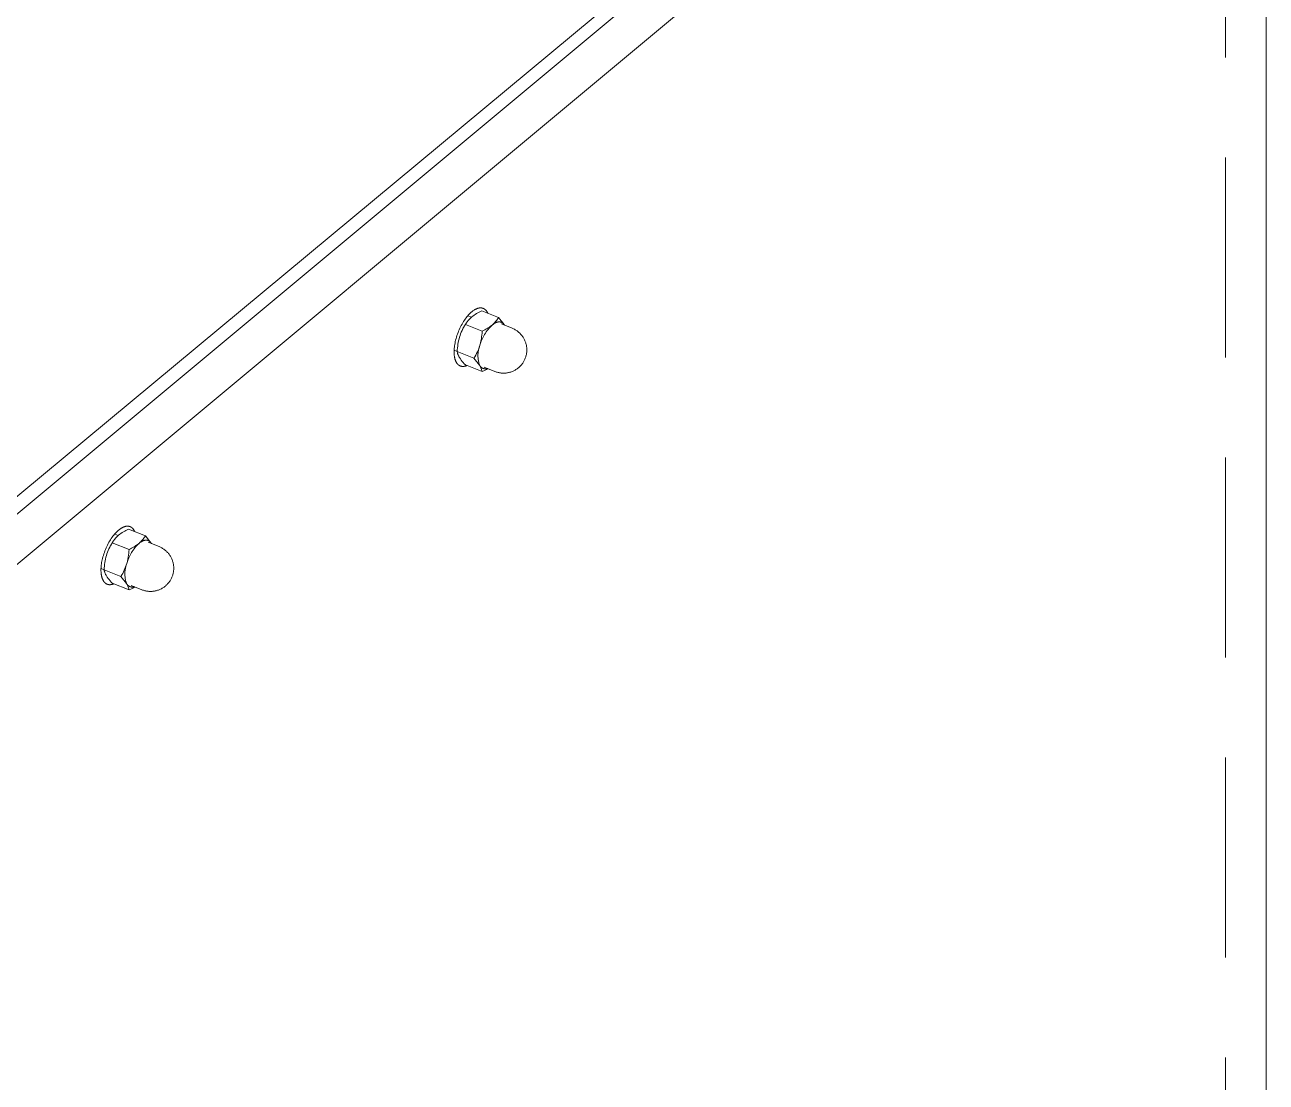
# Model space of a CAD drawing. Header units: inches. Extents: x -6 to 195, y -3 to 126.
# Drawn here: x 181.89 to 189.77, y 56.02 to 62.73 of the extents above; entities that cross this region are included whole.
import ezdxf

# ---------------------------------------------------------------- set-up
doc = ezdxf.new("R2010")
doc.units = ezdxf.units.IN
doc.linetypes.add('HIDDEN', pattern=[1.905, 1.27, -0.635])
doc.layers.add('ZANO_R', color=7, linetype='Continuous', lineweight=0)
doc.layers.add('ZANO_R_przerywana', color=250, linetype='HIDDEN', lineweight=0)

msp = doc.modelspace()

# ---------------------------------------------------------------- linework, layer by layer
at = {"layer": 'ZANO_R'}
for p, q in [((189.39898, 66.0191), (179.46426, 57.76634)), ((179.64509, 57.79825), (189.2855, 65.83272)), ((189.54441, 65.72917), (179.904, 57.6947)), ((189.7686, 52.92922), (189.7686, 65.59456)), ((184.75373, 60.92722), (184.75561, 60.92803)), ((184.75561, 60.92803), (184.75748, 60.92878)), ((184.75748, 60.92878), (184.75936, 60.92948)), ((184.75936, 60.92948), (184.76123, 60.93013)), ((184.76123, 60.93013), (184.7631, 60.93072)), ((184.7631, 60.93072), (184.76496, 60.93126)), ((184.76496, 60.93126), (184.76682, 60.93174)), ((184.76682, 60.93174), (184.76867, 60.93217)), ((184.76867, 60.93217), (184.77051, 60.93253)), ((184.77051, 60.93253), (184.77235, 60.93284)), ((184.77235, 60.93284), (184.77417, 60.93309)), ((184.77417, 60.93309), (184.77598, 60.93327)), ((184.77598, 60.93327), (184.77778, 60.9334)), ((184.77778, 60.9334), (184.77957, 60.93346)), ((184.77957, 60.93346), (184.78046, 60.93347)), ((184.78046, 60.93347), (184.78134, 60.93347)), ((184.78134, 60.93347), (184.78222, 60.93345)), ((184.78222, 60.93345), (184.7831, 60.93341)), ((184.7831, 60.93341), (184.78397, 60.93335)), ((184.78397, 60.93335), (184.78484, 60.93328)), ((184.78484, 60.93328), (184.78571, 60.9332)), ((184.78571, 60.9332), (184.78657, 60.9331)), ((184.78657, 60.9331), (184.78742, 60.93298)), ((184.78742, 60.93298), (184.78827, 60.93285)), ((184.78827, 60.93285), (184.78912, 60.9327)), ((184.78912, 60.9327), (184.78996, 60.93254)), ((184.78996, 60.93254), (184.7908, 60.93236)), ((184.7908, 60.93236), (184.79163, 60.93216)), ((184.79163, 60.93216), (184.79245, 60.93195)), ((184.79245, 60.93195), (184.79328, 60.93172)), ((184.79328, 60.93172), (184.79409, 60.93148)), ((184.79409, 60.93148), (184.7949, 60.93122)), ((184.7949, 60.93122), (184.7957, 60.93094)), ((184.7957, 60.93094), (184.7965, 60.93065)), ((184.7965, 60.93065), (184.79729, 60.93034)), ((184.79729, 60.93034), (184.79808, 60.93002)), ((184.79808, 60.93002), (184.79886, 60.92968)), ((184.79886, 60.92968), (184.79963, 60.92933)), ((184.79963, 60.92933), (184.8004, 60.92896)), ((184.8004, 60.92896), (184.80116, 60.92857)), ((184.80116, 60.92857), (184.80192, 60.92817)), ((184.80192, 60.92817), (184.80267, 60.92775)), ((184.67272, 60.84743), (184.67779, 60.85519)), ((184.67779, 60.85519), (184.68294, 60.86262)), ((184.68294, 60.86262), (184.68814, 60.86969)), ((184.68814, 60.86969), (184.69336, 60.87638)), ((184.69336, 60.87638), (184.69859, 60.88269)), ((184.69661, 60.84738), (184.70014, 60.85186)), ((184.69859, 60.88269), (184.7038, 60.88861)), ((184.69932, 60.88354), (184.72207, 60.87434)), ((184.70014, 60.85186), (184.70381, 60.85623)), ((184.7038, 60.88861), (184.70899, 60.89413)), ((184.70381, 60.85623), (184.70763, 60.86047)), ((184.70763, 60.86047), (184.71158, 60.86459)), ((184.70899, 60.89413), (184.71413, 60.89925)), ((184.71158, 60.86459), (184.71566, 60.86858)), ((184.71413, 60.89925), (184.71668, 60.90166)), ((184.71566, 60.86858), (184.71987, 60.87243)), ((184.71668, 60.90166), (184.71921, 60.90397)), ((184.71921, 60.90397), (184.72171, 60.90618)), ((184.71987, 60.87243), (184.7242, 60.87615)), ((184.72171, 60.90618), (184.7242, 60.90829)), ((184.7242, 60.90829), (184.72778, 60.9112)), ((184.7242, 60.87615), (184.73156, 60.88183)), ((184.72778, 60.9112), (184.73141, 60.91397)), ((184.73141, 60.91397), (184.73507, 60.91659)), ((184.73156, 60.88183), (184.73909, 60.88727)), ((184.73507, 60.91659), (184.73876, 60.91907)), ((184.73876, 60.91907), (184.74062, 60.92024)), ((184.73909, 60.88727), (184.74679, 60.89247)), ((184.74062, 60.92024), (184.74248, 60.92138)), ((184.74248, 60.92138), (184.74435, 60.92247)), ((184.74435, 60.92247), (184.74622, 60.92351)), ((184.74622, 60.92351), (184.74809, 60.92451)), ((184.74679, 60.89247), (184.75465, 60.89742)), ((184.74809, 60.92451), (184.74997, 60.92546)), ((184.74997, 60.92546), (184.75185, 60.92637)), ((184.75185, 60.92637), (184.75373, 60.92722)), ((184.75465, 60.89742), (184.76266, 60.90212)), ((184.76266, 60.90212), (184.77082, 60.90657)), ((184.77082, 60.90657), (184.77912, 60.91075)), ((184.77912, 60.91075), (184.78754, 60.91467)), ((184.78754, 60.91467), (184.89387, 60.87215)), ((184.80267, 60.92775), (184.80341, 60.92732)), ((184.80341, 60.92732), (184.80414, 60.92687)), ((184.80414, 60.92687), (184.80487, 60.9264)), ((184.80487, 60.9264), (184.80559, 60.92592)), ((184.80559, 60.92592), (184.8063, 60.92543)), ((184.8063, 60.92543), (184.80701, 60.92492)), ((184.80701, 60.92492), (184.80771, 60.92439)), ((184.80771, 60.92439), (184.8084, 60.92385)), ((184.8084, 60.92385), (184.80908, 60.92329)), ((184.80908, 60.92329), (184.80976, 60.92272)), ((184.80976, 60.92272), (184.81043, 60.92214)), ((184.81043, 60.92214), (184.81109, 60.92154)), ((184.81109, 60.92154), (184.81174, 60.92092)), ((184.81174, 60.92092), (184.81239, 60.92029)), ((184.81239, 60.92029), (184.81365, 60.91899)), ((184.81365, 60.91899), (184.81489, 60.91763)), ((184.81489, 60.91763), (184.81609, 60.91621)), ((184.81609, 60.91621), (184.81726, 60.91474)), ((184.81726, 60.91474), (184.81839, 60.91321)), ((184.81839, 60.91321), (184.81949, 60.91164)), ((184.81949, 60.91164), (184.82056, 60.91001)), ((184.82056, 60.91001), (184.82159, 60.90833)), ((184.82159, 60.90833), (184.82259, 60.9066)), ((184.82259, 60.9066), (184.82355, 60.90482)), ((184.82355, 60.90482), (184.82447, 60.90299)), ((184.82447, 60.90299), (184.82536, 60.90112)), ((184.82536, 60.90112), (184.82622, 60.89921)), ((184.88039, 60.85183), (184.87684, 60.84738)), ((184.88156, 60.85358), (184.87792, 60.84891)), ((184.88379, 60.8564), (184.88039, 60.85183)), ((184.88702, 60.86109), (184.88379, 60.8564)), ((184.89009, 60.86589), (184.88702, 60.86109)), ((184.89387, 60.87215), (184.89007, 60.8659)), ((184.92962, 60.82754), (184.89387, 60.87215)), ((184.63365, 60.76684), (184.63718, 60.77634)), ((184.63718, 60.77634), (184.64094, 60.78579)), ((184.64094, 60.78579), (184.64494, 60.79516)), ((184.64494, 60.79516), (184.64915, 60.80439)), ((184.64915, 60.80439), (184.65355, 60.81346)), ((184.65355, 60.81346), (184.65813, 60.82233)), ((184.65763, 60.77828), (184.65384, 60.76866)), ((184.65388, 60.76832), (184.65807, 60.77872)), ((184.66172, 60.78778), (184.65763, 60.77828)), ((184.65807, 60.77872), (184.6626, 60.78898)), ((184.65813, 60.82233), (184.66286, 60.83097)), ((184.66612, 60.79715), (184.66172, 60.78778)), ((184.6626, 60.78898), (184.66746, 60.79909)), ((184.66286, 60.83097), (184.66773, 60.83935)), ((184.67081, 60.80636), (184.66612, 60.79715)), ((184.66746, 60.79909), (184.67265, 60.80903)), ((184.66773, 60.83935), (184.67272, 60.84743)), ((184.67581, 60.81543), (184.67081, 60.80636)), ((184.67265, 60.80903), (184.67816, 60.81879)), ((184.68109, 60.82432), (184.67581, 60.81543)), ((184.67816, 60.81879), (184.68399, 60.82837)), ((184.68665, 60.83304), (184.68109, 60.82432)), ((184.68399, 60.82837), (184.68691, 60.83328)), ((184.68399, 60.82837), (184.79032, 60.78585)), ((184.68665, 60.83304), (184.68737, 60.83411)), ((184.68691, 60.83328), (184.68999, 60.83808)), ((184.68999, 60.83808), (184.69322, 60.84278)), ((184.69322, 60.84278), (184.69661, 60.84738)), ((184.78969, 60.77344), (184.78864, 60.76106)), ((184.79032, 60.78585), (184.78969, 60.77344)), ((184.79919, 60.79013), (184.79032, 60.78585)), ((184.80692, 60.7939), (184.7992, 60.79012)), ((184.81104, 60.77326), (184.80599, 60.76518)), ((184.81452, 60.79793), (184.80692, 60.7939)), ((184.81637, 60.78116), (184.81104, 60.77326)), ((184.82198, 60.80221), (184.81452, 60.79793)), ((184.82196, 60.78888), (184.81637, 60.78116)), ((184.82781, 60.7964), (184.82196, 60.78888)), ((184.8293, 60.80672), (184.82198, 60.80221)), ((184.82838, 60.80626), (184.82272, 60.80283)), ((184.83391, 60.80372), (184.82781, 60.7964)), ((184.83395, 60.80983), (184.82838, 60.80626)), ((184.83647, 60.81147), (184.8293, 60.80672)), ((184.84025, 60.81083), (184.83391, 60.80372)), ((184.83608, 60.81125), (184.83436, 60.8101)), ((184.84348, 60.81645), (184.83647, 60.81147)), ((184.84684, 60.81771), (184.84025, 60.81083)), ((184.85033, 60.82165), (184.84348, 60.81645)), ((184.85365, 60.82437), (184.84684, 60.81771)), ((184.85296, 60.82379), (184.85032, 60.82166)), ((184.85365, 60.82437), (184.85295, 60.82378)), ((184.85689, 60.82713), (184.85365, 60.82437)), ((184.85647, 60.82665), (184.85365, 60.82437)), ((184.8593, 60.82882), (184.85647, 60.82665)), ((184.86116, 60.8309), (184.8569, 60.82713)), ((184.86215, 60.83087), (184.8593, 60.82882)), ((184.8653, 60.83481), (184.86116, 60.8309)), ((184.86501, 60.8328), (184.86215, 60.83087)), ((184.86788, 60.8346), (184.86501, 60.8328)), ((184.86929, 60.83887), (184.8653, 60.83481)), ((184.87014, 60.83995), (184.86603, 60.83568)), ((184.86931, 60.83545), (184.86788, 60.8346)), ((184.87314, 60.84306), (184.86929, 60.83887)), ((184.87074, 60.83626), (184.86931, 60.83545)), ((184.87411, 60.84436), (184.87014, 60.83995)), ((184.87218, 60.83704), (184.87074, 60.83626)), ((184.87361, 60.83778), (184.87218, 60.83704)), ((184.87684, 60.84738), (184.87314, 60.84306)), ((184.87504, 60.83849), (184.87361, 60.83778)), ((184.87792, 60.84891), (184.87411, 60.84436)), ((184.87647, 60.83916), (184.87504, 60.83849)), ((184.87789, 60.83979), (184.87647, 60.83916)), ((184.87932, 60.84038), (184.87789, 60.83979)), ((184.88073, 60.84094), (184.87932, 60.84038)), ((184.88215, 60.84146), (184.88073, 60.84094)), ((184.88355, 60.84193), (184.88215, 60.84146)), ((184.88495, 60.84237), (184.88355, 60.84193)), ((184.88635, 60.84277), (184.88495, 60.84237)), ((184.88773, 60.84313), (184.88635, 60.84277)), ((184.88911, 60.84345), (184.88773, 60.84313)), ((184.89048, 60.84372), (184.88911, 60.84345)), ((184.89185, 60.84396), (184.89048, 60.84372)), ((184.8932, 60.84415), (184.89185, 60.84396)), ((184.89454, 60.84431), (184.8932, 60.84415)), ((184.89587, 60.84442), (184.89454, 60.84431)), ((184.89719, 60.84449), (184.89587, 60.84442)), ((184.89849, 60.84452), (184.89719, 60.84449)), ((184.89979, 60.8445), (184.89849, 60.84452)), ((184.90107, 60.84445), (184.89979, 60.8445)), ((184.90234, 60.84435), (184.90107, 60.84445)), ((184.90359, 60.84421), (184.90234, 60.84435)), ((184.90483, 60.84403), (184.90359, 60.84421)), ((184.90605, 60.84381), (184.90483, 60.84403)), ((184.90666, 60.84368), (184.90605, 60.84381)), ((184.90726, 60.84355), (184.90666, 60.84368)), ((184.90786, 60.8434), (184.90726, 60.84355)), ((184.90845, 60.84324), (184.90786, 60.8434)), ((184.90904, 60.84308), (184.90845, 60.84324)), ((184.90963, 60.8429), (184.90904, 60.84308)), ((184.91021, 60.84271), (184.90963, 60.8429)), ((184.91079, 60.84252), (184.91021, 60.84271)), ((184.91136, 60.84231), (184.91079, 60.84252)), ((184.91193, 60.84209), (184.91136, 60.84231)), ((184.91249, 60.84187), (184.91193, 60.84209)), ((184.9124, 60.8313), (184.9813, 60.80375)), ((184.91305, 60.84163), (184.91249, 60.84187)), ((184.9136, 60.84138), (184.91305, 60.84163)), ((184.91415, 60.84113), (184.9136, 60.84138)), ((184.9147, 60.84086), (184.91415, 60.84113)), ((184.91524, 60.84058), (184.9147, 60.84086)), ((184.91578, 60.8403), (184.91524, 60.84058)), ((184.91631, 60.84), (184.91578, 60.8403)), ((184.91736, 60.83939), (184.91631, 60.84)), ((184.91838, 60.83873), (184.91736, 60.83939)), ((184.91939, 60.83804), (184.91838, 60.83873)), ((184.92038, 60.83731), (184.91939, 60.83804)), ((184.92135, 60.83654), (184.92038, 60.83731)), ((184.9223, 60.83574), (184.92135, 60.83654)), ((184.92323, 60.83491), (184.9223, 60.83574)), ((184.92413, 60.83404), (184.92323, 60.83491)), ((184.92502, 60.83314), (184.92413, 60.83404)), ((184.92588, 60.8322), (184.92502, 60.83314)), ((184.92672, 60.83124), (184.92588, 60.8322)), ((184.92754, 60.83024), (184.92672, 60.83124)), ((184.92834, 60.82921), (184.92754, 60.83024)), ((184.92912, 60.82815), (184.92834, 60.82921)), ((184.92987, 60.82707), (184.92912, 60.82815)), ((184.93061, 60.82595), (184.92987, 60.82707)), ((184.93132, 60.82481), (184.93061, 60.82595)), ((184.93214, 60.82341), (184.93132, 60.82481)), ((184.9813, 60.80375), (184.98593, 60.8018)), ((184.98593, 60.8018), (184.99049, 60.7997)), ((184.99049, 60.7997), (184.99497, 60.79745)), ((184.99497, 60.79745), (184.99938, 60.79504)), ((184.99938, 60.79504), (185.00371, 60.79249)), ((185.00371, 60.79249), (185.00794, 60.78979)), ((185.00794, 60.78979), (185.01208, 60.78695)), ((185.01208, 60.78695), (185.01612, 60.78397)), ((185.01612, 60.78397), (185.02006, 60.78085)), ((185.02006, 60.78085), (185.02388, 60.77761)), ((185.02388, 60.77761), (185.0276, 60.77423)), ((185.0276, 60.77423), (185.0312, 60.77073)), ((185.0312, 60.77073), (185.03468, 60.76711)), ((184.61398, 60.68495), (184.61507, 60.69334)), ((184.61507, 60.69334), (184.61643, 60.70197)), ((184.61643, 60.70197), (184.61807, 60.71082)), ((184.61807, 60.71082), (184.61998, 60.71986)), ((184.61998, 60.71986), (184.62216, 60.72907)), ((184.62216, 60.72907), (184.62463, 60.7384)), ((184.62463, 60.7384), (184.62737, 60.74783)), ((184.62737, 60.74783), (184.63038, 60.75732)), ((184.63038, 60.75732), (184.63365, 60.76684)), ((184.63495, 60.69096), (184.63657, 60.70233)), ((184.63657, 60.70233), (184.63854, 60.71364)), ((184.63854, 60.71364), (184.64086, 60.72489)), ((184.64086, 60.72489), (184.64353, 60.73605)), ((184.64353, 60.73605), (184.64654, 60.74713)), ((184.64654, 60.74713), (184.65004, 60.75779)), ((184.65004, 60.75779), (184.65388, 60.76832)), ((184.77599, 60.69536), (184.77249, 60.6847)), ((184.77869, 60.7045), (184.77599, 60.69536)), ((184.78042, 60.71208), (184.77736, 60.70004)), ((184.78169, 60.71354), (184.77869, 60.7045)), ((184.78308, 60.72422), (184.78042, 60.71208)), ((184.785, 60.72247), (184.78169, 60.71354)), ((184.78534, 60.73644), (184.78308, 60.72422)), ((184.78861, 60.73129), (184.785, 60.72247)), ((184.7872, 60.74872), (184.78534, 60.73644)), ((184.78864, 60.76106), (184.7872, 60.74872)), ((184.79252, 60.73998), (184.78861, 60.73129)), ((184.79672, 60.74853), (184.79252, 60.73998)), ((184.80121, 60.75694), (184.79672, 60.74853)), ((184.80599, 60.76518), (184.80121, 60.75694)), ((185.03468, 60.76711), (185.03803, 60.76337)), ((185.03803, 60.76337), (185.04125, 60.75952)), ((185.04125, 60.75952), (185.04434, 60.75557)), ((185.04434, 60.75557), (185.0473, 60.75151)), ((185.0473, 60.75151), (185.05011, 60.74735)), ((185.05011, 60.74735), (185.05279, 60.7431)), ((185.05279, 60.7431), (185.05531, 60.73876)), ((185.05531, 60.73876), (185.05769, 60.73434)), ((185.05769, 60.73434), (185.05991, 60.72983)), ((185.05991, 60.72983), (185.06198, 60.72526)), ((185.06198, 60.72526), (185.0639, 60.72062)), ((185.0639, 60.72062), (185.06565, 60.71591)), ((185.06565, 60.71591), (185.06725, 60.71115)), ((185.06725, 60.71115), (185.06868, 60.70634)), ((185.06868, 60.70634), (185.06995, 60.70148)), ((185.06995, 60.70148), (185.07105, 60.69658)), ((185.07105, 60.69658), (185.07198, 60.69165)), ((185.07198, 60.69165), (185.07275, 60.68669)), ((184.6121, 60.65414), (184.61222, 60.6614)), ((184.61218, 60.64838), (184.6121, 60.65414)), ((184.6124, 60.64268), (184.61218, 60.64838)), ((184.61222, 60.6614), (184.61256, 60.66896)), ((184.63232, 60.65584), (184.61231, 60.66393)), ((184.61278, 60.63703), (184.6124, 60.64268)), ((184.61256, 60.66896), (184.61314, 60.67682)), ((184.61333, 60.63147), (184.61278, 60.63703)), ((184.61314, 60.67682), (184.61398, 60.68495)), ((184.61404, 60.62601), (184.61333, 60.63147)), ((184.61446, 60.62332), (184.61404, 60.62601)), ((184.61493, 60.62066), (184.61446, 60.62332)), ((184.61543, 60.61804), (184.61493, 60.62066)), ((184.61599, 60.61545), (184.61543, 60.61804)), ((184.61658, 60.6129), (184.61599, 60.61545)), ((184.61723, 60.61038), (184.61658, 60.6129)), ((184.63221, 60.65664), (184.63277, 60.66811)), ((184.63221, 60.65664), (184.73854, 60.61411)), ((184.63272, 60.65353), (184.63221, 60.65664)), ((184.63333, 60.65043), (184.63272, 60.65353)), ((184.63277, 60.66811), (184.63368, 60.67955)), ((184.63404, 60.64736), (184.63333, 60.65043)), ((184.63368, 60.67955), (184.63495, 60.69096)), ((184.63485, 60.64431), (184.63404, 60.64736)), ((184.63577, 60.64129), (184.63485, 60.64431)), ((184.63678, 60.6383), (184.63577, 60.64129)), ((184.63789, 60.63535), (184.63678, 60.6383)), ((184.6391, 60.63244), (184.63789, 60.63535)), ((184.6404, 60.62956), (184.6391, 60.63244)), ((184.6418, 60.62674), (184.6404, 60.62956)), ((184.64329, 60.62395), (184.6418, 60.62674)), ((184.64487, 60.62123), (184.64329, 60.62395)), ((184.64654, 60.61855), (184.64487, 60.62123)), ((184.65213, 60.61017), (184.64654, 60.61855)), ((184.74437, 60.62369), (184.73854, 60.61411)), ((184.73854, 60.61411), (184.77455, 60.56911)), ((184.74988, 60.63346), (184.74437, 60.62369)), ((184.75507, 60.6434), (184.74988, 60.63346)), ((184.75993, 60.65351), (184.75507, 60.6434)), ((184.76446, 60.66377), (184.75993, 60.65351)), ((184.76364, 60.63437), (184.76361, 60.6286)), ((184.76361, 60.6286), (184.76377, 60.62284)), ((184.76387, 60.64013), (184.76364, 60.63437)), ((184.76377, 60.62284), (184.76412, 60.61708)), ((184.76429, 60.64588), (184.76387, 60.64013)), ((184.76412, 60.61708), (184.76468, 60.61135)), ((184.76491, 60.65161), (184.76429, 60.64588)), ((184.76865, 60.67417), (184.76446, 60.66377)), ((184.76573, 60.65732), (184.76491, 60.65161)), ((184.76674, 60.663), (184.76573, 60.65732)), ((184.76794, 60.66864), (184.76674, 60.663)), ((184.76933, 60.67423), (184.76794, 60.66864)), ((184.77249, 60.6847), (184.76865, 60.67417)), ((184.7709, 60.67978), (184.76933, 60.67423)), ((184.77267, 60.68526), (184.7709, 60.67978)), ((184.77462, 60.69069), (184.77267, 60.68526)), ((185.06409, 60.61319), (185.06221, 60.60859)), ((185.06581, 60.61786), (185.06409, 60.61319)), ((185.06737, 60.62258), (185.06581, 60.61786)), ((185.06878, 60.62735), (185.06737, 60.62258)), ((185.07002, 60.63217), (185.06878, 60.62735)), ((185.0711, 60.63702), (185.07002, 60.63217)), ((185.07202, 60.64191), (185.0711, 60.63702)), ((185.07277, 60.64683), (185.07202, 60.64191)), ((185.07275, 60.68669), (185.07334, 60.6817)), ((185.07336, 60.65177), (185.07277, 60.64683)), ((185.07334, 60.6817), (185.07377, 60.6767)), ((185.07377, 60.65673), (185.07336, 60.65177)), ((185.07377, 60.6767), (185.07402, 60.67169)), ((185.07403, 60.66169), (185.07377, 60.65673)), ((185.07402, 60.67169), (185.07411, 60.66667)), ((185.07411, 60.66667), (185.07403, 60.66169)), ((184.61791, 60.60791), (184.61723, 60.61038)), ((184.61865, 60.60549), (184.61791, 60.60791)), ((184.61943, 60.60311), (184.61865, 60.60549)), ((184.62025, 60.60078), (184.61943, 60.60311)), ((184.62112, 60.59849), (184.62025, 60.60078)), ((184.62204, 60.59627), (184.62112, 60.59849)), ((184.623, 60.59409), (184.62204, 60.59627)), ((184.62401, 60.59198), (184.623, 60.59409)), ((184.62507, 60.58992), (184.62401, 60.59198)), ((184.62617, 60.58792), (184.62507, 60.58992)), ((184.62731, 60.58598), (184.62617, 60.58792)), ((184.6285, 60.58411), (184.62731, 60.58598)), ((184.62974, 60.58231), (184.6285, 60.58411)), ((184.63037, 60.58143), (184.62974, 60.58231)), ((184.63101, 60.58057), (184.63037, 60.58143)), ((184.63167, 60.57972), (184.63101, 60.58057)), ((184.63234, 60.5789), (184.63167, 60.57972)), ((184.63301, 60.57809), (184.63234, 60.5789)), ((184.6337, 60.5773), (184.63301, 60.57809)), ((184.6344, 60.57653), (184.6337, 60.5773)), ((184.6351, 60.57577), (184.6344, 60.57653)), ((184.63582, 60.57504), (184.6351, 60.57577)), ((184.63655, 60.57432), (184.63582, 60.57504)), ((184.63729, 60.57362), (184.63655, 60.57432)), ((184.63804, 60.57294), (184.63729, 60.57362)), ((184.6388, 60.57228), (184.63804, 60.57294)), ((184.63956, 60.57164), (184.6388, 60.57228)), ((184.64034, 60.57102), (184.63956, 60.57164)), ((184.64113, 60.57042), (184.64034, 60.57102)), ((184.64193, 60.56983), (184.64113, 60.57042)), ((184.64273, 60.56927), (184.64193, 60.56983)), ((184.64355, 60.56872), (184.64273, 60.56927)), ((184.64437, 60.5682), (184.64355, 60.56872)), ((184.6452, 60.5677), (184.64437, 60.5682)), ((184.64605, 60.56721), (184.6452, 60.5677)), ((184.6469, 60.56675), (184.64605, 60.56721)), ((184.64775, 60.5663), (184.6469, 60.56675)), ((184.64862, 60.56588), (184.64775, 60.5663)), ((184.6495, 60.56547), (184.64862, 60.56588)), ((184.65038, 60.56509), (184.6495, 60.56547)), ((184.65127, 60.56472), (184.65038, 60.56509)), ((184.65217, 60.56438), (184.65127, 60.56472)), ((184.658, 60.60198), (184.65213, 60.61017)), ((184.65308, 60.56406), (184.65217, 60.56438)), ((184.65399, 60.56376), (184.65308, 60.56406)), ((184.65491, 60.56347), (184.65399, 60.56376)), ((184.65584, 60.56321), (184.65491, 60.56347)), ((184.65677, 60.56297), (184.65584, 60.56321)), ((184.65772, 60.56275), (184.65677, 60.56297)), ((184.65866, 60.56255), (184.65772, 60.56275)), ((184.66412, 60.59397), (184.658, 60.60198)), ((184.65962, 60.56237), (184.65866, 60.56255)), ((184.66058, 60.56221), (184.65962, 60.56237)), ((184.66155, 60.56207), (184.66058, 60.56221)), ((184.66252, 60.56195), (184.66155, 60.56207)), ((184.6635, 60.56185), (184.66252, 60.56195)), ((184.66448, 60.56178), (184.6635, 60.56185)), ((184.6705, 60.58617), (184.66412, 60.59397)), ((184.66547, 60.56172), (184.66448, 60.56178)), ((184.66646, 60.56168), (184.66547, 60.56172)), ((184.66746, 60.56166), (184.66646, 60.56168)), ((184.66847, 60.56166), (184.66746, 60.56166)), ((184.66947, 60.56168), (184.66847, 60.56166)), ((184.67049, 60.56173), (184.66947, 60.56168)), ((184.6715, 60.56179), (184.67049, 60.56173)), ((184.67712, 60.57858), (184.6705, 60.58617)), ((184.67253, 60.56187), (184.6715, 60.56179)), ((184.67355, 60.56197), (184.67253, 60.56187)), ((184.67458, 60.56209), (184.67355, 60.56197)), ((184.67561, 60.56223), (184.67458, 60.56209)), ((184.67665, 60.56239), (184.67561, 60.56223)), ((184.67873, 60.56276), (184.67665, 60.56239)), ((184.68399, 60.57121), (184.67712, 60.57858)), ((184.68082, 60.56321), (184.67873, 60.56276)), ((184.68292, 60.56373), (184.68082, 60.56321)), ((184.68503, 60.56432), (184.68292, 60.56373)), ((184.79032, 60.52868), (184.68399, 60.57121)), ((184.68714, 60.56499), (184.68503, 60.56432)), ((184.68926, 60.56573), (184.68714, 60.56499)), ((184.69138, 60.56653), (184.68926, 60.56573)), ((184.69351, 60.5674), (184.69138, 60.56653)), ((184.76468, 60.61135), (184.76542, 60.60563)), ((184.76542, 60.60563), (184.76636, 60.59994)), ((184.76636, 60.59994), (184.76749, 60.59429)), ((184.76749, 60.59429), (184.76882, 60.58867)), ((184.76882, 60.58867), (184.77033, 60.58311)), ((184.77033, 60.58311), (184.77203, 60.5776)), ((184.77203, 60.5776), (184.77392, 60.57215)), ((184.77392, 60.57215), (184.77599, 60.56677)), ((184.77599, 60.56677), (184.77662, 60.56565)), ((184.77662, 60.56565), (184.77729, 60.56454)), ((184.77729, 60.56454), (184.77799, 60.56346)), ((184.77736, 60.56447), (184.79032, 60.52868)), ((184.77799, 60.56346), (184.77873, 60.5624)), ((184.77873, 60.5624), (184.77951, 60.56137)), ((184.77951, 60.56137), (184.78032, 60.56036)), ((184.78032, 60.56036), (184.78117, 60.55939)), ((184.78117, 60.55939), (184.78204, 60.55844)), ((184.78204, 60.55844), (184.78295, 60.55752)), ((184.78295, 60.55752), (184.7839, 60.55664)), ((184.7839, 60.55664), (184.78487, 60.55579)), ((184.78487, 60.55579), (184.78587, 60.55497)), ((184.78587, 60.55497), (184.78689, 60.55419)), ((184.78689, 60.55419), (184.78795, 60.55344)), ((184.78795, 60.55344), (184.78902, 60.55273)), ((184.78902, 60.55273), (184.79013, 60.55205)), ((184.79013, 60.55205), (184.79125, 60.55142)), ((184.79125, 60.55142), (184.7924, 60.55082)), ((184.7924, 60.55082), (184.79356, 60.55026)), ((184.79356, 60.55026), (184.79474, 60.54975)), ((184.79474, 60.54975), (184.79594, 60.54927)), ((184.79594, 60.54927), (184.79716, 60.54884)), ((184.79716, 60.54884), (184.79839, 60.54844)), ((184.79839, 60.54844), (184.79963, 60.54809)), ((184.79963, 60.54809), (184.80089, 60.54779)), ((184.80067, 60.53368), (184.80936, 60.53811)), ((184.80089, 60.54779), (184.80215, 60.54752)), ((184.80215, 60.54752), (184.80342, 60.5473)), ((184.87165, 60.52959), (184.80271, 60.55716)), ((184.80342, 60.5473), (184.8047, 60.54712)), ((184.8047, 60.54712), (184.80599, 60.54699)), ((184.80599, 60.54699), (184.80728, 60.5469)), ((184.80728, 60.5469), (184.80857, 60.54685)), ((184.80857, 60.54685), (184.80986, 60.54685)), ((184.80936, 60.53811), (184.81792, 60.54279)), ((184.80986, 60.54685), (184.81115, 60.5469)), ((184.81115, 60.5469), (184.81244, 60.54698)), ((184.81244, 60.54698), (184.81372, 60.54711)), ((184.81372, 60.54711), (184.815, 60.54729)), ((184.815, 60.54729), (184.81628, 60.54751)), ((184.81628, 60.54751), (184.81754, 60.54777)), ((184.81754, 60.54777), (184.81879, 60.54808)), ((184.81792, 60.54279), (184.82634, 60.54771)), ((184.81879, 60.54808), (184.82004, 60.54842)), ((184.82004, 60.54842), (184.82127, 60.54882)), ((184.82127, 60.54882), (184.82249, 60.54925)), ((184.82621, 60.54776), (184.82272, 60.54566)), ((184.99095, 60.53385), (184.98631, 60.5317)), ((184.99552, 60.53617), (184.99095, 60.53385)), ((185, 60.53864), (184.99552, 60.53617)), ((185.0044, 60.54127), (185, 60.53864)), ((185.0087, 60.54405), (185.0044, 60.54127)), ((185.0129, 60.54697), (185.0087, 60.54405)), ((185.017, 60.55004), (185.0129, 60.54697)), ((185.02099, 60.55325), (185.017, 60.55004)), ((185.02476, 60.5565), (185.02099, 60.55325)), ((185.02841, 60.55987), (185.02476, 60.5565)), ((185.03195, 60.56337), (185.02841, 60.55987)), ((185.03537, 60.56698), (185.03195, 60.56337)), ((185.03867, 60.57071), (185.03537, 60.56698)), ((185.04184, 60.57454), (185.03867, 60.57071)), ((185.04488, 60.57848), (185.04184, 60.57454)), ((185.04778, 60.58252), (185.04488, 60.57848)), ((185.05055, 60.58665), (185.04778, 60.58252)), ((185.05317, 60.59088), (185.05055, 60.58665)), ((185.05565, 60.59519), (185.05317, 60.59088)), ((185.05799, 60.59958), (185.05565, 60.59519)), ((185.06017, 60.60405), (185.05799, 60.59958)), ((185.06221, 60.60859), (185.06017, 60.60405)), ((184.80066, 60.5337), (184.79032, 60.52868)), ((184.87643, 60.52777), (184.87165, 60.52959)), ((184.88128, 60.52612), (184.87643, 60.52777)), ((184.88618, 60.52463), (184.88128, 60.52612)), ((184.89113, 60.52332), (184.88618, 60.52463)), ((184.89612, 60.52218), (184.89113, 60.52332)), ((184.90115, 60.52122), (184.89612, 60.52218)), ((184.90621, 60.52043), (184.90115, 60.52122)), ((184.91129, 60.51981), (184.90621, 60.52043)), ((184.9164, 60.51937), (184.91129, 60.51981)), ((184.92151, 60.51911), (184.9164, 60.51937)), ((184.92663, 60.51903), (184.92151, 60.51911)), ((184.93175, 60.51912), (184.92663, 60.51903)), ((184.93686, 60.5194), (184.93175, 60.51912)), ((184.94196, 60.51984), (184.93686, 60.5194)), ((184.94705, 60.52047), (184.94196, 60.51984)), ((184.9521, 60.52127), (184.94705, 60.52047)), ((184.95713, 60.52225), (184.9521, 60.52127)), ((184.96212, 60.5234), (184.95713, 60.52225)), ((184.96707, 60.52472), (184.96212, 60.5234)), ((184.97197, 60.52621), (184.96707, 60.52472)), ((184.97681, 60.52788), (184.97197, 60.52621)), ((184.98159, 60.5297), (184.97681, 60.52788)), ((184.98631, 60.5317), (184.98159, 60.5297)), ((182.46704, 59.50783), (182.47217, 59.51295)), ((182.47217, 59.51295), (182.47472, 59.51536)), ((182.47472, 59.51536), (182.47725, 59.51767)), ((182.47725, 59.51767), (182.47976, 59.51988)), ((182.47976, 59.51988), (182.48225, 59.522)), ((182.48225, 59.522), (182.48583, 59.5249)), ((182.48583, 59.5249), (182.48945, 59.52767)), ((182.48945, 59.52767), (182.49311, 59.5303)), ((182.49311, 59.5303), (182.49681, 59.53277)), ((182.49681, 59.53277), (182.49866, 59.53394)), ((182.49866, 59.53394), (182.50052, 59.53508)), ((182.50052, 59.53508), (182.50239, 59.53617)), ((182.50239, 59.53617), (182.50426, 59.53721)), ((182.50426, 59.53721), (182.50614, 59.53821)), ((182.50483, 59.50617), (182.51269, 59.51112)), ((182.50614, 59.53821), (182.50801, 59.53917)), ((182.50801, 59.53917), (182.50989, 59.54007)), ((182.50989, 59.54007), (182.51177, 59.54093)), ((182.51177, 59.54093), (182.51365, 59.54173)), ((182.51269, 59.51112), (182.52071, 59.51582)), ((182.51365, 59.54173), (182.51553, 59.54249)), ((182.51553, 59.54249), (182.5174, 59.54319)), ((182.5174, 59.54319), (182.51927, 59.54383)), ((182.51927, 59.54383), (182.52114, 59.54443)), ((182.52071, 59.51582), (182.52887, 59.52027)), ((182.52114, 59.54443), (182.52301, 59.54496)), ((182.52301, 59.54496), (182.52486, 59.54544)), ((182.52486, 59.54544), (182.52671, 59.54587)), ((182.52671, 59.54587), (182.52856, 59.54623)), ((182.52856, 59.54623), (182.53039, 59.54654)), ((182.52887, 59.52027), (182.53716, 59.52446)), ((182.53039, 59.54654), (182.53221, 59.54679)), ((182.53221, 59.54679), (182.53402, 59.54698)), ((182.53402, 59.54698), (182.53582, 59.5471)), ((182.53582, 59.5471), (182.53761, 59.54717)), ((182.53716, 59.52446), (182.54558, 59.52838)), ((182.53761, 59.54717), (182.5385, 59.54717)), ((182.5385, 59.54717), (182.53938, 59.54717)), ((182.53938, 59.54717), (182.54027, 59.54715)), ((182.54027, 59.54715), (182.54114, 59.54711)), ((182.54114, 59.54711), (182.54202, 59.54706)), ((182.54202, 59.54706), (182.54288, 59.54699)), ((182.54288, 59.54699), (182.54375, 59.5469)), ((182.54375, 59.5469), (182.54461, 59.5468)), ((182.54461, 59.5468), (182.54547, 59.54668)), ((182.54547, 59.54668), (182.54632, 59.54655)), ((182.54558, 59.52838), (182.65191, 59.48585)), ((182.54632, 59.54655), (182.54716, 59.5464)), ((182.54716, 59.5464), (182.548, 59.54624)), ((182.548, 59.54624), (182.54884, 59.54606)), ((182.54884, 59.54606), (182.54967, 59.54586)), ((182.54967, 59.54586), (182.5505, 59.54565)), ((182.5505, 59.54565), (182.55132, 59.54542)), ((182.55132, 59.54542), (182.55213, 59.54518)), ((182.55213, 59.54518), (182.55294, 59.54492)), ((182.55294, 59.54492), (182.55375, 59.54464)), ((182.55375, 59.54464), (182.55455, 59.54435)), ((182.55455, 59.54435), (182.55534, 59.54405)), ((182.55534, 59.54405), (182.55612, 59.54372)), ((182.55612, 59.54372), (182.5569, 59.54338)), ((182.5569, 59.54338), (182.55768, 59.54303)), ((182.55768, 59.54303), (182.55845, 59.54266)), ((182.55845, 59.54266), (182.55921, 59.54227)), ((182.55921, 59.54227), (182.55996, 59.54187)), ((182.55996, 59.54187), (182.56071, 59.54145)), ((182.56071, 59.54145), (182.56145, 59.54102)), ((182.56145, 59.54102), (182.56218, 59.54057)), ((182.56218, 59.54057), (182.56291, 59.5401)), ((182.56291, 59.5401), (182.56363, 59.53962)), ((182.56363, 59.53962), (182.56435, 59.53913)), ((182.56435, 59.53913), (182.56505, 59.53862)), ((182.56505, 59.53862), (182.56575, 59.53809)), ((182.56575, 59.53809), (182.56644, 59.53755)), ((182.56644, 59.53755), (182.56712, 59.53699)), ((182.56712, 59.53699), (182.5678, 59.53642)), ((182.5678, 59.53642), (182.56847, 59.53584)), ((182.56847, 59.53584), (182.56913, 59.53524)), ((182.56913, 59.53524), (182.56978, 59.53462)), ((182.56978, 59.53462), (182.57043, 59.53399)), ((182.57043, 59.53399), (182.5717, 59.53269)), ((182.5717, 59.53269), (182.57293, 59.53133)), ((182.57293, 59.53133), (182.57413, 59.52991)), ((182.57413, 59.52991), (182.5753, 59.52844)), ((182.5753, 59.52844), (182.57643, 59.52692)), ((182.57643, 59.52692), (182.57754, 59.52534)), ((182.57754, 59.52534), (182.5786, 59.52371)), ((182.5786, 59.52371), (182.57963, 59.52203)), ((182.57963, 59.52203), (182.58063, 59.5203)), ((182.58063, 59.5203), (182.58159, 59.51852)), ((182.58159, 59.51852), (182.58252, 59.51669)), ((182.58252, 59.51669), (182.58341, 59.51482)), ((182.58341, 59.51482), (182.58426, 59.51291)), ((182.41159, 59.42716), (182.41617, 59.43604)), ((182.41617, 59.43604), (182.42091, 59.44467)), ((182.42091, 59.44467), (182.42578, 59.45305)), ((182.42578, 59.45305), (182.43076, 59.46113)), ((182.43069, 59.42273), (182.4362, 59.43249)), ((182.43076, 59.46113), (182.43584, 59.4689)), ((182.43913, 59.43802), (182.43385, 59.42913)), ((182.43584, 59.4689), (182.44098, 59.47632)), ((182.4362, 59.43249), (182.44203, 59.44207)), ((182.4447, 59.44674), (182.43913, 59.43802)), ((182.44098, 59.47632), (182.44618, 59.48339)), ((182.44203, 59.44207), (182.44495, 59.44698)), ((182.44203, 59.44207), (182.54836, 59.39955)), ((182.4447, 59.44674), (182.44542, 59.44782)), ((182.44495, 59.44698), (182.44803, 59.45178)), ((182.44618, 59.48339), (182.4514, 59.49008)), ((182.44803, 59.45178), (182.45127, 59.45648)), ((182.45127, 59.45648), (182.45465, 59.46108)), ((182.4514, 59.49008), (182.45663, 59.4964)), ((182.45465, 59.46108), (182.45818, 59.46556)), ((182.45663, 59.4964), (182.46185, 59.50231)), ((182.45734, 59.49722), (182.48009, 59.48802)), ((182.45818, 59.46556), (182.46186, 59.46993)), ((182.46185, 59.50231), (182.46704, 59.50783)), ((182.46186, 59.46993), (182.46567, 59.47417)), ((182.46567, 59.47417), (182.46962, 59.47829)), ((182.46962, 59.47829), (182.47371, 59.48228)), ((182.47371, 59.48228), (182.47791, 59.48613)), ((182.47791, 59.48613), (182.48225, 59.48985)), ((182.48225, 59.48985), (182.4896, 59.49553)), ((182.4896, 59.49553), (182.49713, 59.50097)), ((182.49713, 59.50097), (182.50483, 59.50617)), ((182.60488, 59.43142), (182.5983, 59.42453)), ((182.60837, 59.43535), (182.60153, 59.43015)), ((182.6117, 59.43807), (182.60488, 59.43142)), ((182.611, 59.4375), (182.60837, 59.43536)), ((182.6117, 59.43807), (182.61099, 59.43749)), ((182.61494, 59.44084), (182.6117, 59.43807)), ((182.61451, 59.44036), (182.6117, 59.43807)), ((182.61735, 59.44253), (182.61451, 59.44036)), ((182.61921, 59.4446), (182.61494, 59.44083)), ((182.62019, 59.44458), (182.61735, 59.44253)), ((182.62334, 59.44851), (182.61921, 59.4446)), ((182.62305, 59.4465), (182.62019, 59.44458)), ((182.62592, 59.4483), (182.62305, 59.4465)), ((182.62733, 59.45257), (182.62334, 59.44851)), ((182.62818, 59.45365), (182.62407, 59.44939)), ((182.62735, 59.44915), (182.62592, 59.4483)), ((182.63119, 59.45676), (182.62733, 59.45257)), ((182.62879, 59.44996), (182.62735, 59.44915)), ((182.63215, 59.45806), (182.62818, 59.45365)), ((182.63022, 59.45074), (182.62879, 59.44996)), ((182.63165, 59.45148), (182.63022, 59.45074)), ((182.63489, 59.46109), (182.63119, 59.45676)), ((182.63309, 59.45219), (182.63165, 59.45148)), ((182.63596, 59.46261), (182.63215, 59.45806)), ((182.63451, 59.45286), (182.63309, 59.45219)), ((182.63594, 59.45349), (182.63451, 59.45286)), ((182.63844, 59.46554), (182.63489, 59.46109)), ((182.63736, 59.45408), (182.63594, 59.45349)), ((182.63961, 59.46728), (182.63596, 59.46261)), ((182.63878, 59.45464), (182.63736, 59.45408)), ((182.64183, 59.47011), (182.63844, 59.46554)), ((182.64019, 59.45516), (182.63878, 59.45464)), ((182.6416, 59.45564), (182.64019, 59.45516)), ((182.643, 59.45607), (182.6416, 59.45564)), ((182.64506, 59.47479), (182.64183, 59.47011)), ((182.64439, 59.45647), (182.643, 59.45607)), ((182.64578, 59.45683), (182.64439, 59.45647)), ((182.64813, 59.47959), (182.64506, 59.47479)), ((182.64716, 59.45715), (182.64578, 59.45683)), ((182.64853, 59.45742), (182.64716, 59.45715)), ((182.65191, 59.48585), (182.64811, 59.4796)), ((182.64989, 59.45766), (182.64853, 59.45742)), ((182.65124, 59.45785), (182.64989, 59.45766)), ((182.65258, 59.45801), (182.65124, 59.45785)), ((182.68766, 59.44125), (182.65191, 59.48585)), ((182.65391, 59.45812), (182.65258, 59.45801)), ((182.65523, 59.45819), (182.65391, 59.45812)), ((182.65654, 59.45822), (182.65523, 59.45819)), ((182.65783, 59.4582), (182.65654, 59.45822)), ((182.65911, 59.45815), (182.65783, 59.4582)), ((182.66038, 59.45805), (182.65911, 59.45815)), ((182.66163, 59.45791), (182.66038, 59.45805)), ((182.66287, 59.45773), (182.66163, 59.45791)), ((182.6641, 59.45751), (182.66287, 59.45773)), ((182.6647, 59.45739), (182.6641, 59.45751)), ((182.6653, 59.45725), (182.6647, 59.45739)), ((182.6659, 59.4571), (182.6653, 59.45725)), ((182.6665, 59.45695), (182.6659, 59.4571)), ((182.66709, 59.45678), (182.6665, 59.45695)), ((182.66767, 59.4566), (182.66709, 59.45678)), ((182.66825, 59.45642), (182.66767, 59.4566)), ((182.66883, 59.45622), (182.66825, 59.45642)), ((182.6694, 59.45601), (182.66883, 59.45622)), ((182.66997, 59.45579), (182.6694, 59.45601)), ((182.67053, 59.45557), (182.66997, 59.45579)), ((182.67041, 59.44502), (182.73934, 59.41745)), ((182.67109, 59.45533), (182.67053, 59.45557)), ((182.67165, 59.45508), (182.67109, 59.45533)), ((182.6722, 59.45483), (182.67165, 59.45508)), ((182.67274, 59.45456), (182.6722, 59.45483)), ((182.67328, 59.45429), (182.67274, 59.45456)), ((182.67382, 59.454), (182.67328, 59.45429)), ((182.67435, 59.45371), (182.67382, 59.454)), ((182.6754, 59.45309), (182.67435, 59.45371)), ((182.67643, 59.45243), (182.6754, 59.45309)), ((182.67744, 59.45174), (182.67643, 59.45243)), ((182.67843, 59.45101), (182.67744, 59.45174)), ((182.67939, 59.45024), (182.67843, 59.45101)), ((182.68034, 59.44944), (182.67939, 59.45024)), ((182.68127, 59.44861), (182.68034, 59.44944)), ((182.68217, 59.44774), (182.68127, 59.44861)), ((182.68306, 59.44684), (182.68217, 59.44774)), ((182.68392, 59.4459), (182.68306, 59.44684)), ((182.68477, 59.44494), (182.68392, 59.4459)), ((182.68559, 59.44394), (182.68477, 59.44494)), ((182.68638, 59.44291), (182.68559, 59.44394)), ((182.68716, 59.44185), (182.68638, 59.44291)), ((182.68792, 59.44077), (182.68716, 59.44185)), ((182.68865, 59.43965), (182.68792, 59.44077)), ((182.68936, 59.43851), (182.68865, 59.43965)), ((182.69018, 59.43711), (182.68936, 59.43851)), ((182.38021, 59.34277), (182.38267, 59.3521)), ((182.38267, 59.3521), (182.38541, 59.36153)), ((182.38541, 59.36153), (182.38842, 59.37102)), ((182.38842, 59.37102), (182.39169, 59.38054)), ((182.39169, 59.38054), (182.39522, 59.39004)), ((182.39522, 59.39004), (182.39899, 59.3995)), ((182.39899, 59.3995), (182.40298, 59.40886)), ((182.40157, 59.34975), (182.40458, 59.36083)), ((182.40298, 59.40886), (182.40719, 59.41809)), ((182.40458, 59.36083), (182.40808, 59.37149)), ((182.40719, 59.41809), (182.41159, 59.42716)), ((182.40808, 59.37149), (182.41193, 59.38202)), ((182.41567, 59.39199), (182.41189, 59.38236)), ((182.41193, 59.38202), (182.41612, 59.39242)), ((182.41976, 59.40149), (182.41567, 59.39199)), ((182.41612, 59.39242), (182.42064, 59.40268)), ((182.42416, 59.41085), (182.41976, 59.40149)), ((182.42064, 59.40268), (182.4255, 59.41279)), ((182.42886, 59.42007), (182.42416, 59.41085)), ((182.4255, 59.41279), (182.43069, 59.42273)), ((182.43385, 59.42913), (182.42886, 59.42007)), ((182.54524, 59.36242), (182.54339, 59.35014)), ((182.54669, 59.37476), (182.54524, 59.36242)), ((182.55056, 59.35368), (182.54665, 59.34499)), ((182.54773, 59.38714), (182.54669, 59.37476)), ((182.54836, 59.39955), (182.54773, 59.38714)), ((182.55723, 59.40383), (182.54836, 59.39955)), ((182.55477, 59.36223), (182.55056, 59.35368)), ((182.55926, 59.37064), (182.55477, 59.36223)), ((182.56496, 59.4076), (182.55724, 59.40382)), ((182.56403, 59.37888), (182.55926, 59.37064)), ((182.56909, 59.38696), (182.56403, 59.37888)), ((182.57256, 59.41163), (182.56496, 59.4076)), ((182.57441, 59.39486), (182.56909, 59.38696)), ((182.58002, 59.41591), (182.57256, 59.41163)), ((182.58, 59.40258), (182.57441, 59.39486)), ((182.58585, 59.4101), (182.58, 59.40258)), ((182.58735, 59.42042), (182.58002, 59.41591)), ((182.58642, 59.41996), (182.58076, 59.41653)), ((182.59195, 59.41742), (182.58585, 59.4101)), ((182.59199, 59.42353), (182.58642, 59.41996)), ((182.59451, 59.42517), (182.58735, 59.42042)), ((182.5879, 59.42089), (182.58803, 59.42084)), ((182.5983, 59.42453), (182.59195, 59.41742)), ((182.59412, 59.42495), (182.5924, 59.4238)), ((182.60153, 59.43015), (182.59451, 59.42517)), ((182.73934, 59.41745), (182.74397, 59.4155)), ((182.74397, 59.4155), (182.74853, 59.41341)), ((182.74853, 59.41341), (182.75302, 59.41115)), ((182.75302, 59.41115), (182.75743, 59.40875)), ((182.75743, 59.40875), (182.76175, 59.40619)), ((182.76175, 59.40619), (182.76598, 59.40349)), ((182.76598, 59.40349), (182.77012, 59.40065)), ((182.77012, 59.40065), (182.77416, 59.39767)), ((182.77416, 59.39767), (182.7781, 59.39456)), ((182.7781, 59.39456), (182.78193, 59.39131)), ((182.78193, 59.39131), (182.78564, 59.38793)), ((182.78564, 59.38793), (182.78924, 59.38443)), ((182.78924, 59.38443), (182.79272, 59.38081)), ((182.79272, 59.38081), (182.79607, 59.37707)), ((182.79607, 59.37707), (182.7993, 59.37322)), ((182.7993, 59.37322), (182.80239, 59.36927)), ((182.80239, 59.36927), (182.80534, 59.36521)), ((182.80534, 59.36521), (182.80816, 59.36105)), ((182.80816, 59.36105), (182.81083, 59.3568)), ((182.81083, 59.3568), (182.81336, 59.35246)), ((182.81336, 59.35246), (182.81573, 59.34804)), ((182.37015, 59.26784), (182.37026, 59.2751)), ((182.37026, 59.2751), (182.3706, 59.28266)), ((182.39037, 59.2695), (182.37035, 59.27759)), ((182.3706, 59.28266), (182.37119, 59.29052)), ((182.37119, 59.29052), (182.37202, 59.29865)), ((182.37202, 59.29865), (182.37311, 59.30704)), ((182.37311, 59.30704), (182.37448, 59.31568)), ((182.37448, 59.31568), (182.37611, 59.32453)), ((182.37611, 59.32453), (182.37802, 59.33357)), ((182.37802, 59.33357), (182.38021, 59.34277)), ((182.39026, 59.27034), (182.39081, 59.28181)), ((182.39081, 59.28181), (182.39173, 59.29325)), ((182.39173, 59.29325), (182.39299, 59.30467)), ((182.39299, 59.30467), (182.39461, 59.31603)), ((182.39461, 59.31603), (182.39658, 59.32734)), ((182.39658, 59.32734), (182.3989, 59.33859)), ((182.3989, 59.33859), (182.40157, 59.34975)), ((182.5225, 59.27747), (182.51797, 59.26721)), ((182.52669, 59.28787), (182.5225, 59.27747)), ((182.52478, 59.2767), (182.52377, 59.27102)), ((182.52598, 59.28234), (182.52478, 59.2767)), ((182.52737, 59.28793), (182.52598, 59.28234)), ((182.53054, 59.2984), (182.52669, 59.28787)), ((182.52895, 59.29348), (182.52737, 59.28793)), ((182.53071, 59.29897), (182.52895, 59.29348)), ((182.53403, 59.30906), (182.53054, 59.2984)), ((182.53267, 59.30439), (182.53071, 59.29897)), ((182.53673, 59.3182), (182.53403, 59.30906)), ((182.53847, 59.32579), (182.53541, 59.31374)), ((182.53973, 59.32724), (182.53673, 59.3182)), ((182.54113, 59.33792), (182.53847, 59.32579)), ((182.54304, 59.33617), (182.53973, 59.32724)), ((182.54339, 59.35014), (182.54113, 59.33792)), ((182.54665, 59.34499), (182.54304, 59.33617)), ((182.81573, 59.34804), (182.81796, 59.34354)), ((182.81796, 59.34354), (182.82003, 59.33896)), ((182.82003, 59.33896), (182.82194, 59.33432)), ((182.82194, 59.33432), (182.8237, 59.32962)), ((182.8237, 59.32962), (182.82529, 59.32486)), ((182.82529, 59.32486), (182.82672, 59.32004)), ((182.82672, 59.32004), (182.82799, 59.31518)), ((182.82799, 59.31518), (182.82909, 59.31029)), ((182.82909, 59.31029), (182.83002, 59.30535)), ((182.83002, 59.30535), (182.83079, 59.30039)), ((182.83079, 59.30039), (182.83139, 59.29541)), ((182.83139, 59.29541), (182.83181, 59.2904)), ((182.83181, 59.2904), (182.83207, 59.28539)), ((182.83207, 59.27539), (182.83182, 59.27043)), ((182.83207, 59.28539), (182.83215, 59.28037)), ((182.83215, 59.28037), (182.83207, 59.27539)), ((182.37022, 59.26209), (182.37015, 59.26784)), ((182.37045, 59.25638), (182.37022, 59.26209)), ((182.37083, 59.25073), (182.37045, 59.25638)), ((182.37137, 59.24517), (182.37083, 59.25073)), ((182.37209, 59.23971), (182.37137, 59.24517)), ((182.37251, 59.23702), (182.37209, 59.23971)), ((182.37297, 59.23436), (182.37251, 59.23702)), ((182.37348, 59.23174), (182.37297, 59.23436)), ((182.37403, 59.22915), (182.37348, 59.23174)), ((182.37463, 59.2266), (182.37403, 59.22915)), ((182.37527, 59.22408), (182.37463, 59.2266)), ((182.37596, 59.22161), (182.37527, 59.22408)), ((182.37669, 59.21919), (182.37596, 59.22161)), ((182.37747, 59.21681), (182.37669, 59.21919)), ((182.3783, 59.21448), (182.37747, 59.21681)), ((182.37917, 59.2122), (182.3783, 59.21448)), ((182.38008, 59.20997), (182.37917, 59.2122)), ((182.38105, 59.20779), (182.38008, 59.20997)), ((182.38206, 59.20568), (182.38105, 59.20779)), ((182.38311, 59.20362), (182.38206, 59.20568)), ((182.38421, 59.20162), (182.38311, 59.20362)), ((182.38536, 59.19968), (182.38421, 59.20162)), ((182.38655, 59.19781), (182.38536, 59.19968)), ((182.38778, 59.19601), (182.38655, 59.19781)), ((182.38841, 59.19513), (182.38778, 59.19601)), ((182.38906, 59.19427), (182.38841, 59.19513)), ((182.38971, 59.19343), (182.38906, 59.19427)), ((182.39026, 59.27034), (182.49658, 59.22782)), ((182.39076, 59.26723), (182.39026, 59.27034)), ((182.39137, 59.26413), (182.39076, 59.26723)), ((182.39209, 59.26106), (182.39137, 59.26413)), ((182.3929, 59.25801), (182.39209, 59.26106)), ((182.39381, 59.25499), (182.3929, 59.25801)), ((182.39482, 59.252), (182.39381, 59.25499)), ((182.39593, 59.24905), (182.39482, 59.252)), ((182.39714, 59.24614), (182.39593, 59.24905)), ((182.39844, 59.24327), (182.39714, 59.24614)), ((182.39984, 59.24044), (182.39844, 59.24327)), ((182.40133, 59.23766), (182.39984, 59.24044)), ((182.40291, 59.23493), (182.40133, 59.23766)), ((182.40458, 59.23225), (182.40291, 59.23493)), ((182.41018, 59.22387), (182.40458, 59.23225)), ((182.41604, 59.21568), (182.41018, 59.22387)), ((182.42216, 59.20768), (182.41604, 59.21568)), ((182.42854, 59.19988), (182.42216, 59.20768)), ((182.43517, 59.19228), (182.42854, 59.19988)), ((182.50241, 59.2374), (182.49658, 59.22782)), ((182.49658, 59.22782), (182.53259, 59.18281)), ((182.50792, 59.24716), (182.50241, 59.2374)), ((182.51311, 59.2571), (182.50792, 59.24716)), ((182.51797, 59.26721), (182.51311, 59.2571)), ((182.52168, 59.24807), (182.52165, 59.2423)), ((182.52165, 59.2423), (182.52181, 59.23654)), ((182.52191, 59.25383), (182.52168, 59.24807)), ((182.52181, 59.23654), (182.52217, 59.23079)), ((182.52234, 59.25958), (182.52191, 59.25383)), ((182.52217, 59.23079), (182.52272, 59.22505)), ((182.52296, 59.26531), (182.52234, 59.25958)), ((182.52272, 59.22505), (182.52347, 59.21933)), ((182.52377, 59.27102), (182.52296, 59.26531)), ((182.52347, 59.21933), (182.52441, 59.21364)), ((182.52441, 59.21364), (182.52554, 59.20799)), ((182.52554, 59.20799), (182.52686, 59.20238)), ((182.52686, 59.20238), (182.52838, 59.19681)), ((182.52838, 59.19681), (182.53008, 59.1913)), ((182.80582, 59.19622), (182.80292, 59.19218)), ((182.80859, 59.20035), (182.80582, 59.19622)), ((182.81122, 59.20458), (182.80859, 59.20035)), ((182.8137, 59.20889), (182.81122, 59.20458)), ((182.81603, 59.21328), (182.8137, 59.20889)), ((182.81822, 59.21775), (182.81603, 59.21328)), ((182.82025, 59.22229), (182.81822, 59.21775)), ((182.82213, 59.22689), (182.82025, 59.22229)), ((182.82385, 59.23156), (182.82213, 59.22689)), ((182.82542, 59.23628), (182.82385, 59.23156)), ((182.82682, 59.24105), (182.82542, 59.23628)), ((182.82807, 59.24587), (182.82682, 59.24105)), ((182.82915, 59.25073), (182.82807, 59.24587)), ((182.83006, 59.25561), (182.82915, 59.25073)), ((182.83081, 59.26053), (182.83006, 59.25561)), ((182.8314, 59.26547), (182.83081, 59.26053)), ((182.83182, 59.27043), (182.8314, 59.26547)), ((182.39038, 59.1926), (182.38971, 59.19343)), ((182.39106, 59.19179), (182.39038, 59.1926)), ((182.39174, 59.191), (182.39106, 59.19179)), ((182.39244, 59.19023), (182.39174, 59.191)), ((182.39315, 59.18948), (182.39244, 59.19023)), ((182.39387, 59.18874), (182.39315, 59.18948)), ((182.39459, 59.18802), (182.39387, 59.18874)), ((182.39533, 59.18733), (182.39459, 59.18802)), ((182.39608, 59.18665), (182.39533, 59.18733)), ((182.39684, 59.18598), (182.39608, 59.18665)), ((182.39761, 59.18534), (182.39684, 59.18598)), ((182.39839, 59.18472), (182.39761, 59.18534)), ((182.39917, 59.18412), (182.39839, 59.18472)), ((182.39997, 59.18353), (182.39917, 59.18412)), ((182.40078, 59.18297), (182.39997, 59.18353)), ((182.40159, 59.18243), (182.40078, 59.18297)), ((182.40241, 59.1819), (182.40159, 59.18243)), ((182.40325, 59.1814), (182.40241, 59.1819)), ((182.40409, 59.18091), (182.40325, 59.1814)), ((182.40494, 59.18045), (182.40409, 59.18091)), ((182.4058, 59.18), (182.40494, 59.18045)), ((182.40667, 59.17958), (182.4058, 59.18)), ((182.40754, 59.17917), (182.40667, 59.17958)), ((182.40842, 59.17879), (182.40754, 59.17917)), ((182.40932, 59.17843), (182.40842, 59.17879)), ((182.41021, 59.17808), (182.40932, 59.17843)), ((182.41112, 59.17776), (182.41021, 59.17808)), ((182.41203, 59.17746), (182.41112, 59.17776)), ((182.41295, 59.17718), (182.41203, 59.17746)), ((182.41388, 59.17691), (182.41295, 59.17718)), ((182.41482, 59.17667), (182.41388, 59.17691)), ((182.41576, 59.17645), (182.41482, 59.17667)), ((182.41671, 59.17625), (182.41576, 59.17645)), ((182.41766, 59.17607), (182.41671, 59.17625)), ((182.41862, 59.17591), (182.41766, 59.17607)), ((182.41959, 59.17577), (182.41862, 59.17591)), ((182.42056, 59.17565), (182.41959, 59.17577)), ((182.42154, 59.17556), (182.42056, 59.17565)), ((182.42252, 59.17548), (182.42154, 59.17556)), ((182.42351, 59.17542), (182.42252, 59.17548)), ((182.42451, 59.17538), (182.42351, 59.17542)), ((182.42551, 59.17536), (182.42451, 59.17538)), ((182.42651, 59.17536), (182.42551, 59.17536)), ((182.42752, 59.17539), (182.42651, 59.17536)), ((182.42853, 59.17543), (182.42752, 59.17539)), ((182.42955, 59.17549), (182.42853, 59.17543)), ((182.43057, 59.17557), (182.42955, 59.17549)), ((182.43159, 59.17567), (182.43057, 59.17557)), ((182.43262, 59.17579), (182.43159, 59.17567)), ((182.43365, 59.17593), (182.43262, 59.17579)), ((182.43469, 59.17609), (182.43365, 59.17593)), ((182.43677, 59.17646), (182.43469, 59.17609)), ((182.44203, 59.18491), (182.43517, 59.19228)), ((182.43886, 59.17691), (182.43677, 59.17646)), ((182.44096, 59.17743), (182.43886, 59.17691)), ((182.44307, 59.17802), (182.44096, 59.17743)), ((182.54836, 59.14238), (182.44203, 59.18491)), ((182.44518, 59.17869), (182.44307, 59.17802)), ((182.4473, 59.17943), (182.44518, 59.17869)), ((182.44943, 59.18023), (182.4473, 59.17943)), ((182.45155, 59.1811), (182.44943, 59.18023)), ((182.53008, 59.1913), (182.53196, 59.18586)), ((182.53196, 59.18586), (182.53403, 59.18047)), ((182.53403, 59.18047), (182.53466, 59.17935)), ((182.53466, 59.17935), (182.53533, 59.17824)), ((182.53533, 59.17824), (182.53603, 59.17716)), ((182.5354, 59.17817), (182.54836, 59.14238)), ((182.53603, 59.17716), (182.53678, 59.1761)), ((182.53678, 59.1761), (182.53755, 59.17507)), ((182.53755, 59.17507), (182.53836, 59.17406)), ((182.53836, 59.17406), (182.53921, 59.17309)), ((182.53921, 59.17309), (182.54009, 59.17214)), ((182.54009, 59.17214), (182.541, 59.17123)), ((182.541, 59.17123), (182.54194, 59.17034)), ((182.54194, 59.17034), (182.54291, 59.16949)), ((182.54291, 59.16949), (182.54391, 59.16867)), ((182.54391, 59.16867), (182.54494, 59.16789)), ((182.54494, 59.16789), (182.54599, 59.16714)), ((182.54599, 59.16714), (182.54707, 59.16643)), ((182.54707, 59.16643), (182.54817, 59.16576)), ((182.54817, 59.16576), (182.54929, 59.16512)), ((182.55871, 59.1474), (182.54836, 59.14238)), ((182.54929, 59.16512), (182.55044, 59.16452)), ((182.55044, 59.16452), (182.5516, 59.16397)), ((182.5516, 59.16397), (182.55279, 59.16345)), ((182.55279, 59.16345), (182.55399, 59.16297)), ((182.55399, 59.16297), (182.5552, 59.16254)), ((182.5552, 59.16254), (182.55643, 59.16215)), ((182.55643, 59.16215), (182.55768, 59.1618)), ((182.55768, 59.1618), (182.55893, 59.16149)), ((182.55871, 59.14739), (182.5674, 59.15181)), ((182.55893, 59.16149), (182.5602, 59.16122)), ((182.5602, 59.16122), (182.56147, 59.161)), ((182.62969, 59.14329), (182.56076, 59.17086)), ((182.56147, 59.161), (182.56275, 59.16082)), ((182.56275, 59.16082), (182.56403, 59.16069)), ((182.56403, 59.16069), (182.56532, 59.1606)), ((182.56532, 59.1606), (182.56661, 59.16056)), ((182.56661, 59.16056), (182.5679, 59.16055)), ((182.5674, 59.15181), (182.57596, 59.15649)), ((182.5679, 59.16055), (182.56919, 59.1606)), ((182.56919, 59.1606), (182.57048, 59.16068)), ((182.57048, 59.16068), (182.57177, 59.16082)), ((182.57177, 59.16082), (182.57305, 59.16099)), ((182.57305, 59.16099), (182.57432, 59.16121)), ((182.57432, 59.16121), (182.57558, 59.16147)), ((182.57558, 59.16147), (182.57684, 59.16178)), ((182.57596, 59.15649), (182.58438, 59.16141)), ((182.57684, 59.16178), (182.57808, 59.16213)), ((182.57808, 59.16213), (182.57931, 59.16252)), ((182.57931, 59.16252), (182.58053, 59.16295)), ((182.58425, 59.16146), (182.58076, 59.15937)), ((182.63448, 59.14147), (182.62969, 59.14329)), ((182.63932, 59.13982), (182.63448, 59.14147)), ((182.64422, 59.13833), (182.63932, 59.13982)), ((182.64917, 59.13702), (182.64422, 59.13833)), ((182.65417, 59.13588), (182.64917, 59.13702)), ((182.65919, 59.13492), (182.65417, 59.13588)), ((182.66425, 59.13413), (182.65919, 59.13492)), ((182.66934, 59.13351), (182.66425, 59.13413)), ((182.67444, 59.13307), (182.66934, 59.13351)), ((182.67955, 59.13281), (182.67444, 59.13307)), ((182.68467, 59.13273), (182.67955, 59.13281)), ((182.68979, 59.13282), (182.68467, 59.13273)), ((182.69491, 59.1331), (182.68979, 59.13282)), ((182.70001, 59.13355), (182.69491, 59.1331)), ((182.70509, 59.13417), (182.70001, 59.13355)), ((182.71015, 59.13497), (182.70509, 59.13417)), ((182.71517, 59.13595), (182.71015, 59.13497)), ((182.72016, 59.1371), (182.71517, 59.13595)), ((182.72511, 59.13842), (182.72016, 59.1371)), ((182.73001, 59.13991), (182.72511, 59.13842)), ((182.73485, 59.14158), (182.73001, 59.13991)), ((182.73964, 59.14341), (182.73485, 59.14158)), ((182.74435, 59.1454), (182.73964, 59.14341)), ((182.749, 59.14756), (182.74435, 59.1454)), ((182.75356, 59.14987), (182.749, 59.14756)), ((182.75805, 59.15235), (182.75356, 59.14987)), ((182.76244, 59.15497), (182.75805, 59.15235)), ((182.76674, 59.15775), (182.76244, 59.15497)), ((182.77095, 59.16068), (182.76674, 59.15775)), ((182.77505, 59.16374), (182.77095, 59.16068)), ((182.77904, 59.16695), (182.77505, 59.16374)), ((182.7828, 59.1702), (182.77904, 59.16695)), ((182.78646, 59.17358), (182.7828, 59.1702)), ((182.79, 59.17707), (182.78646, 59.17358)), ((182.79342, 59.18068), (182.79, 59.17707)), ((182.79671, 59.18441), (182.79342, 59.18068)), ((182.79988, 59.18824), (182.79671, 59.18441)), ((182.80292, 59.19218), (182.79988, 59.18824))]:
    msp.add_line(p, q, dxfattribs=at)
at = {"layer": 'ZANO_R_przerywana'}
msp.add_line((189.5097, 65.69811), (189.5097, 53.03277), dxfattribs=at)

doc.saveas('drawing.dxf')
